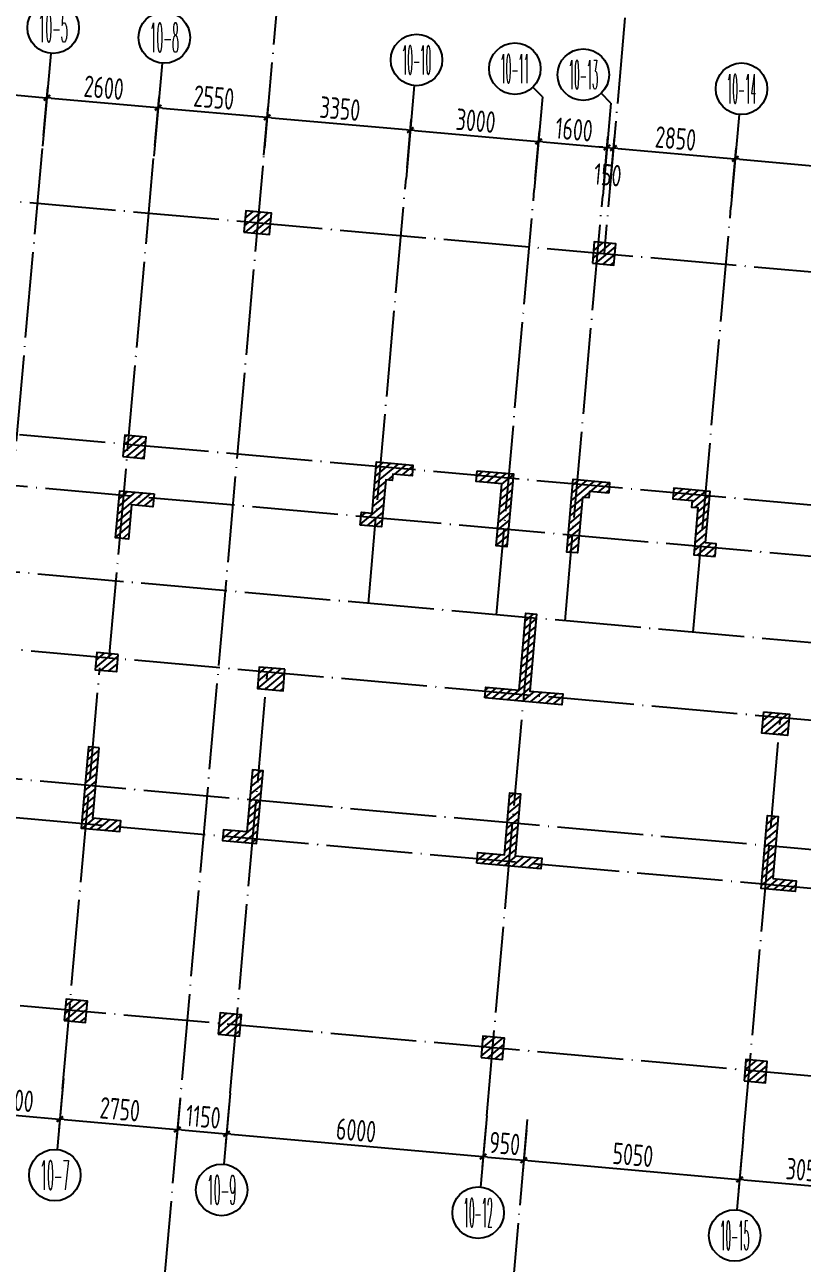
# Model space of a CAD drawing. Header units: millimetres. Extents: x 156735 to 386235, y 467499 to 703525.
# Drawn here: x 314828 to 332942, y 491173 to 520008 of the extents above; entities that cross this region are included whole.
import ezdxf
from ezdxf.enums import TextEntityAlignment as Align

# ---------------------------------------------------------------- set-up
doc = ezdxf.new("R2010")
doc.units = ezdxf.units.MM
doc.header["$LTSCALE"] = 100
doc.header["$PDMODE"] = 35
doc.header["$PDSIZE"] = 200
doc.linetypes.add('DOTE', pattern=[2.42, 2, -0.2, 0.02, -0.2])
for name, color, linetype in [('B-TEXT', 7, 'Continuous'), ('COLU', 7, 'Continuous'), ('colu-主楼', 7, 'Continuous'), ('h斜线-主楼', 7, 'Continuous'), ('h斜线-柱', 7, 'Continuous'), ('Q-AXIS', 3, 'Continuous'), ('Q-dote', 253, 'DOTE'), ('wall-主楼', 2, 'Continuous')]:
    doc.layers.add(name, color=color, linetype=linetype)
doc.styles.add('_TCH_AXIS', font='COMPLEX', dxfattribs={"bigfont": 'GBCBIG'})
doc.styles.add('COMPLEX', font='tssdeng.shx', dxfattribs={"width": 0.7, "bigfont": 'tssdchn.shx'})
doc.styles.add('TSSD_Dimension', font='Tssdeng.shx', dxfattribs={"width": 0.7, "bigfont": 'hztxt.shx'})
doc.dimstyles.new('TSSD_100_100$0', dxfattribs={"dimtxt": 300, "dimasz": 100, "dimexe": 250, "dimexo": 250, "dimgap": 100, "dimtad": 1, "dimdec": 0, "dimzin": 0, "dimdsep": 46, "dimtxsty": 'TSSD_Dimension', "dimblk": '_tsdbk', "dimblk1": '_tsdbk', "dimblk2": '_tsdbk', "dimsah": 1, "dimcen": 0, "dimclrt": 7, "dimadec": 0, "dimazin": 0, "dimtfac": 1, "dimtdec": 0, "dimtix": 1, "dimtmove": 2, "dimatfit": 3, "dimldrblk": '_tsdbk', "dimfxl": 1, "dimtolj": 1, "dimtzin": 0, "dimarcsym": 0})
pattern_1 = [(39.931646, (-467527.32, -323147.44), (-81.517904, 97.384965), [])]
pattern_2 = [(39.931646, (-467527.32, -323147.44), (-81.517904, 97.384965), [])]

# ---------------------------------------------------------------- blocks, each defined once
blk = doc.blocks.new('_tsdbk')
blk.add_line((-1, 0), (0, 0))
at = {"const_width": 0.5}
blk.add_lwpolyline([(-0.7, -0.7), (0.7, 0.7)], dxfattribs=at)
blk = doc.blocks.new('*D113')
at = {"layer": 'Defpoints', "color": 0}
for p in [(195618, 492739), (361118, 478060), (360853, 475069)]:
    blk.add_point(p, dxfattribs=at)
at = {"layer": 'Q-AXIS', "color": 0, "lineweight": -2}
for p, q in [((195596, 492490), (195330, 489498)), ((195452, 489738), (360753, 475078)), ((361096, 477811), (360831, 474820))]:
    blk.add_line(p, q, dxfattribs=at)
at = {"layer": 'Q-AXIS', "color": 0, "lineweight": -2, "xscale": 100, "yscale": 100, "zscale": 100}
for p, rotation in [((195352, 489747), 174.9316457824843), ((360853, 475069), 354.9316457824842)]:
    blk.add_blockref('_tsdbk', p, dxfattribs=dict(at, rotation=rotation))
at = {"layer": 'Q-AXIS', "color": 7, "insert": (278133, 482757), "char_height": 500, "attachment_point": 5, "rotation": 354.9316, "style": 'TSSD_Dimension'}
blk.add_mtext('\\A1;166150', dxfattribs=at)
blk = doc.blocks.new('*D352')
at = {"layer": 'Defpoints', "color": 0}
for p in [(336611, 516422), (331282, 515757), (336511, 515294)]:
    blk.add_point(p, dxfattribs=at)
at = {"layer": 'Q-AXIS', "color": 0, "lineweight": -2}
for p, q in [((331304, 516007), (331404, 517135)), ((331481, 516877), (336512, 516431)), ((336533, 515543), (336633, 516671))]:
    blk.add_line(p, q, dxfattribs=at)
at = {"layer": 'Q-AXIS', "color": 0, "lineweight": -2, "xscale": 100, "yscale": 100, "zscale": 100}
for p, rotation in [((331382, 516886), 174.9316457824843), ((336611, 516422), 354.9316457824842)]:
    blk.add_blockref('_tsdbk', p, dxfattribs=dict(at, rotation=rotation))
at = {"layer": 'Q-AXIS', "color": 7, "insert": (334027, 517002), "char_height": 500, "attachment_point": 5, "rotation": 354.9316, "style": 'TSSD_Dimension'}
blk.add_mtext('\\A1;5250', dxfattribs=at)
blk = doc.blocks.new('*D370')
at = {"layer": 'Defpoints', "color": 0}
for p in [(319614, 495132), (325591, 494602), (325507, 493655)]:
    blk.add_point(p, dxfattribs=at)
at = {"layer": 'Q-AXIS', "color": 0, "lineweight": -2}
for p, q in [((319592, 494883), (319508, 493936)), ((325568, 494353), (325484, 493406)), ((319630, 494176), (325407, 493664))]:
    blk.add_line(p, q, dxfattribs=at)
at = {"layer": 'Q-AXIS', "color": 0, "lineweight": -2, "xscale": 100, "yscale": 100, "zscale": 100}
for p, rotation in [((319530, 494185), 174.9316457824843), ((325507, 493655), 354.9316457824842)]:
    blk.add_blockref('_tsdbk', p, dxfattribs=dict(at, rotation=rotation))
at = {"layer": 'Q-AXIS', "color": 7, "insert": (322549, 494268), "char_height": 500, "attachment_point": 5, "rotation": 354.9316, "style": 'TSSD_Dimension'}
blk.add_mtext('\\A1;6000', dxfattribs=at)
blk = doc.blocks.new('*D374')
at = {"layer": 'Defpoints', "color": 0}
for p in [(315729, 495477), (318468, 495234), (318384, 494286)]:
    blk.add_point(p, dxfattribs=at)
at = {"layer": 'Q-AXIS', "color": 0, "lineweight": -2}
for p, q in [((315707, 495228), (315623, 494280)), ((318446, 494985), (318362, 494037)), ((315745, 494521), (318285, 494295))]:
    blk.add_line(p, q, dxfattribs=at)
at = {"layer": 'Q-AXIS', "color": 0, "lineweight": -2, "xscale": 100, "yscale": 100, "zscale": 100}
for p, rotation in [((315645, 494529), 174.9316457824843), ((318384, 494286), 354.9316457824842)]:
    blk.add_blockref('_tsdbk', p, dxfattribs=dict(at, rotation=rotation))
at = {"layer": 'Q-AXIS', "color": 7, "insert": (317046, 494757), "char_height": 500, "attachment_point": 5, "rotation": 354.9316, "style": 'TSSD_Dimension'}
blk.add_mtext('\\A1;2750', dxfattribs=at)
blk = doc.blocks.new('*D375')
at = {"layer": 'Defpoints', "color": 0}
for p in [(313538, 495671), (315729, 495477), (315645, 494529)]:
    blk.add_point(p, dxfattribs=at)
at = {"layer": 'Q-AXIS', "color": 0, "lineweight": -2}
for p, q in [((313516, 495422), (313432, 494475)), ((315707, 495228), (315623, 494280)), ((313553, 494715), (315546, 494538))]:
    blk.add_line(p, q, dxfattribs=at)
at = {"layer": 'Q-AXIS', "color": 0, "lineweight": -2, "xscale": 100, "yscale": 100, "zscale": 100}
for p, rotation in [((313454, 494724), 174.9316457824843), ((315645, 494529), 354.9316457824842)]:
    blk.add_blockref('_tsdbk', p, dxfattribs=dict(at, rotation=rotation))
at = {"layer": 'Q-AXIS', "color": 7, "insert": (314580, 494975), "char_height": 500, "attachment_point": 5, "rotation": 354.9316, "style": 'TSSD_Dimension'}
blk.add_mtext('\\A1;2200', dxfattribs=at)
blk = doc.blocks.new('_AXISO')
blk.add_circle((0, 0), 0.5)
at = {"layer": 'B-TEXT', "style": 'COMPLEX', "width": 1.450893}
blk.add_attdef('A', text='', height=0.56, dxfattribs=at).set_placement((0.249375, -0.28), (0.749375, -0.28), align=Align.FIT)
blk = doc.blocks.new('*D376')
at = {"layer": 'Defpoints', "color": 0}
for p in [(318468, 495234), (319614, 495132), (319530, 494185)]:
    blk.add_point(p, dxfattribs=at)
at = {"layer": 'Q-AXIS', "color": 0, "lineweight": -2}
for p, q in [((318446, 494985), (318362, 494037)), ((319592, 494883), (319508, 493936)), ((318484, 494278), (319430, 494194))]:
    blk.add_line(p, q, dxfattribs=at)
at = {"layer": 'Q-AXIS', "color": 0, "lineweight": -2, "xscale": 100, "yscale": 100, "zscale": 100}
for p, rotation in [((318384, 494286), 174.9316457824843), ((319530, 494185), 354.9316457824842)]:
    blk.add_blockref('_tsdbk', p, dxfattribs=dict(at, rotation=rotation))
at = {"layer": 'Q-AXIS', "color": 7, "insert": (318988, 494584), "char_height": 500, "attachment_point": 5, "rotation": 354.9316, "style": 'TSSD_Dimension'}
blk.add_mtext('\\A1;1150', dxfattribs=at)
blk = doc.blocks.new('*D377')
at = {"layer": 'Defpoints', "color": 0}
for p in [(326537, 494518), (331567, 494072), (331483, 493125)]:
    blk.add_point(p, dxfattribs=at)
at = {"layer": 'Q-AXIS', "color": 0, "lineweight": -2}
for p, q in [((326515, 494269), (326431, 493322)), ((331545, 493823), (331461, 492876)), ((326552, 493562), (331383, 493134))]:
    blk.add_line(p, q, dxfattribs=at)
at = {"layer": 'Q-AXIS', "color": 0, "lineweight": -2, "xscale": 100, "yscale": 100, "zscale": 100}
for p, rotation in [((326453, 493571), 174.9316457824843), ((331483, 493125), 354.9316457824842)]:
    blk.add_blockref('_tsdbk', p, dxfattribs=dict(at, rotation=rotation))
at = {"layer": 'Q-AXIS', "color": 7, "insert": (328999, 493696), "char_height": 500, "attachment_point": 5, "rotation": 354.9316, "style": 'TSSD_Dimension'}
blk.add_mtext('\\A1;5050', dxfattribs=at)
blk = doc.blocks.new('*D378')
at = {"layer": 'Defpoints', "color": 0}
for p in [(325591, 494602), (326537, 494518), (326453, 493571)]:
    blk.add_point(p, dxfattribs=at)
at = {"layer": 'Q-AXIS', "color": 0, "lineweight": -2}
for p, q in [((325568, 494353), (325484, 493406)), ((326515, 494269), (326431, 493322)), ((325606, 493646), (326353, 493580))]:
    blk.add_line(p, q, dxfattribs=at)
at = {"layer": 'Q-AXIS', "color": 0, "lineweight": -2, "xscale": 100, "yscale": 100, "zscale": 100}
for p, rotation in [((325507, 493655), 174.9316457824843), ((326453, 493571), 354.9316457824842)]:
    blk.add_blockref('_tsdbk', p, dxfattribs=dict(at, rotation=rotation))
at = {"layer": 'Q-AXIS', "color": 7, "insert": (326011, 493961), "char_height": 500, "attachment_point": 5, "rotation": 354.9316, "style": 'TSSD_Dimension'}
blk.add_mtext('\\A1;950', dxfattribs=at)
blk = doc.blocks.new('*D379')
at = {"layer": 'Defpoints', "color": 0}
for p in [(331567, 494072), (334605, 493803), (334521, 492855)]:
    blk.add_point(p, dxfattribs=at)
at = {"layer": 'Q-AXIS', "color": 0, "lineweight": -2}
for p, q in [((331545, 493823), (331461, 492876)), ((334583, 493554), (334499, 492606)), ((331583, 493116), (334422, 492864))]:
    blk.add_line(p, q, dxfattribs=at)
at = {"layer": 'Q-AXIS', "color": 0, "lineweight": -2, "xscale": 100, "yscale": 100, "zscale": 100}
for p, rotation in [((331483, 493125), 174.9316457824843), ((334521, 492855), 354.9316457824842)]:
    blk.add_blockref('_tsdbk', p, dxfattribs=dict(at, rotation=rotation))
at = {"layer": 'Q-AXIS', "color": 7, "insert": (333033, 493339), "char_height": 500, "attachment_point": 5, "rotation": 354.9316, "style": 'TSSD_Dimension'}
blk.add_mtext('\\A1;3050', dxfattribs=at)
blk = doc.blocks.new('*D411')
at = {"layer": 'Defpoints', "color": 0}
for p in [(320475, 517853), (317835, 516950), (320375, 516725)]:
    blk.add_point(p, dxfattribs=at)
at = {"layer": 'Q-AXIS', "color": 0, "lineweight": -2}
for p, q in [((317857, 517199), (317957, 518327)), ((318034, 518069), (320375, 517862)), ((320397, 516974), (320497, 518102))]:
    blk.add_line(p, q, dxfattribs=at)
at = {"layer": 'Q-AXIS', "color": 0, "lineweight": -2, "xscale": 100, "yscale": 100, "zscale": 100}
for p, rotation in [((317935, 518078), 174.9316457824843), ((320475, 517853), 354.9316457824842)]:
    blk.add_blockref('_tsdbk', p, dxfattribs=dict(at, rotation=rotation))
at = {"layer": 'Q-AXIS', "color": 7, "insert": (319236, 518314), "char_height": 500, "attachment_point": 5, "rotation": 354.9316, "style": 'TSSD_Dimension'}
blk.add_mtext('\\A1;2550', dxfattribs=at)
blk = doc.blocks.new('*D416')
at = {"layer": 'Defpoints', "color": 0}
for p in [(317935, 518078), (315245, 517180), (317835, 516950)]:
    blk.add_point(p, dxfattribs=at)
at = {"layer": 'Q-AXIS', "color": 0, "lineweight": -2}
for p, q in [((315267, 517429), (315367, 518557)), ((315444, 518299), (317835, 518087)), ((317857, 517199), (317957, 518327))]:
    blk.add_line(p, q, dxfattribs=at)
at = {"layer": 'Q-AXIS', "color": 0, "lineweight": -2, "xscale": 100, "yscale": 100, "zscale": 100}
for p, rotation in [((315345, 518308), 174.9316457824843), ((317935, 518078), 354.9316457824842)]:
    blk.add_blockref('_tsdbk', p, dxfattribs=dict(at, rotation=rotation))
at = {"layer": 'Q-AXIS', "color": 7, "insert": (316671, 518542), "char_height": 500, "attachment_point": 5, "rotation": 354.9316, "style": 'TSSD_Dimension'}
blk.add_mtext('\\A1;2600', dxfattribs=at)
blk = doc.blocks.new('*D417')
at = {"layer": 'Defpoints', "color": 0}
for p in [(315345, 518308), (312804, 517396), (315245, 517180)]:
    blk.add_point(p, dxfattribs=at)
at = {"layer": 'Q-AXIS', "color": 0, "lineweight": -2}
for p, q in [((312826, 517645), (312926, 518773)), ((313004, 518516), (315245, 518317)), ((315267, 517429), (315367, 518557))]:
    blk.add_line(p, q, dxfattribs=at)
at = {"layer": 'Q-AXIS', "color": 0, "lineweight": -2, "xscale": 100, "yscale": 100, "zscale": 100}
for p, rotation in [((312904, 518524), 174.9316457824843), ((315345, 518308), 354.9316457824842)]:
    blk.add_blockref('_tsdbk', p, dxfattribs=dict(at, rotation=rotation))
at = {"layer": 'Q-AXIS', "color": 7, "insert": (314155, 518765), "char_height": 500, "attachment_point": 5, "rotation": 354.9316, "style": 'TSSD_Dimension'}
blk.add_mtext('\\A1;2450', dxfattribs=at)
blk = doc.blocks.new('*D418')
at = {"layer": 'Defpoints', "color": 0}
for p in [(328394, 517151), (326700, 516164), (328293, 516023)]:
    blk.add_point(p, dxfattribs=at)
at = {"layer": 'Q-AXIS', "color": 0, "lineweight": -2}
for p, q in [((326722, 516413), (326822, 517541)), ((328316, 516272), (328416, 517400)), ((326899, 517283), (328294, 517159))]:
    blk.add_line(p, q, dxfattribs=at)
at = {"layer": 'Q-AXIS', "color": 0, "lineweight": -2, "xscale": 100, "yscale": 100, "zscale": 100}
for p, rotation in [((326800, 517292), 174.9316457824843), ((328394, 517151), 354.9316457824842)]:
    blk.add_blockref('_tsdbk', p, dxfattribs=dict(at, rotation=rotation))
at = {"layer": 'Q-AXIS', "color": 7, "insert": (327628, 517570), "char_height": 500, "attachment_point": 5, "rotation": 354.9316, "style": 'TSSD_Dimension'}
blk.add_mtext('\\A1;1600', dxfattribs=at)
blk = doc.blocks.new('*D419')
at = {"layer": 'Defpoints', "color": 0}
for p in [(326800, 517292), (323711, 516429), (326700, 516164)]:
    blk.add_point(p, dxfattribs=at)
at = {"layer": 'Q-AXIS', "color": 0, "lineweight": -2}
for p, q in [((323734, 516678), (323834, 517806)), ((323911, 517548), (326700, 517301)), ((326722, 516413), (326822, 517541))]:
    blk.add_line(p, q, dxfattribs=at)
at = {"layer": 'Q-AXIS', "color": 0, "lineweight": -2, "xscale": 100, "yscale": 100, "zscale": 100}
for p, rotation in [((323812, 517557), 174.9316457824843), ((326800, 517292), 354.9316457824842)]:
    blk.add_blockref('_tsdbk', p, dxfattribs=dict(at, rotation=rotation))
at = {"layer": 'Q-AXIS', "color": 7, "insert": (325337, 517773), "char_height": 500, "attachment_point": 5, "rotation": 354.9316, "style": 'TSSD_Dimension'}
blk.add_mtext('\\A1;3000', dxfattribs=at)
blk = doc.blocks.new('*D420')
at = {"layer": 'Defpoints', "color": 0}
for p in [(323812, 517557), (320375, 516725), (323711, 516429)]:
    blk.add_point(p, dxfattribs=at)
at = {"layer": 'Q-AXIS', "color": 0, "lineweight": -2}
for p, q in [((320397, 516974), (320497, 518102)), ((320574, 517844), (323712, 517566)), ((323734, 516678), (323834, 517806))]:
    blk.add_line(p, q, dxfattribs=at)
at = {"layer": 'Q-AXIS', "color": 0, "lineweight": -2, "xscale": 100, "yscale": 100, "zscale": 100}
for p, rotation in [((320475, 517853), 174.9316457824843), ((323812, 517557), 354.9316457824842)]:
    blk.add_blockref('_tsdbk', p, dxfattribs=dict(at, rotation=rotation))
at = {"layer": 'Q-AXIS', "color": 7, "insert": (322174, 518054), "char_height": 500, "attachment_point": 5, "rotation": 354.9316, "style": 'TSSD_Dimension'}
blk.add_mtext('\\A1;3350', dxfattribs=at)
blk = doc.blocks.new('*D421')
at = {"layer": 'Defpoints', "color": 0}
for p in [(328543, 517137), (328293, 516023), (328443, 516009)]:
    blk.add_point(p, dxfattribs=at)
at = {"layer": 'Q-AXIS', "color": 0, "lineweight": -2}
for p, q in [((328316, 516272), (328416, 517400)), ((328465, 516258), (328565, 517386)), ((328294, 517159), (328194, 517168)), ((328394, 517151), (328543, 517137)), ((328643, 517129), (328742, 517120))]:
    blk.add_line(p, q, dxfattribs=at)
at = {"layer": 'Q-AXIS', "color": 0, "lineweight": -2, "xscale": 100, "yscale": 100, "zscale": 100}
for p, rotation in [((328394, 517151), 354.9316457824842), ((328543, 517137), 174.9316457824843)]:
    blk.add_blockref('_tsdbk', p, dxfattribs=dict(at, rotation=rotation))
at = {"layer": 'Q-AXIS', "color": 7, "insert": (328412, 516513), "char_height": 500, "attachment_point": 5, "rotation": 354.9316, "style": 'TSSD_Dimension'}
blk.add_mtext('\\A1;150', dxfattribs=at)
blk = doc.blocks.new('*D422')
at = {"layer": 'Defpoints', "color": 0}
for p in [(331382, 516886), (328443, 516009), (331282, 515757)]:
    blk.add_point(p, dxfattribs=at)
at = {"layer": 'Q-AXIS', "color": 0, "lineweight": -2}
for p, q in [((328465, 516258), (328565, 517386)), ((328643, 517129), (331282, 516894)), ((331304, 516007), (331404, 517135))]:
    blk.add_line(p, q, dxfattribs=at)
at = {"layer": 'Q-AXIS', "color": 0, "lineweight": -2, "xscale": 100, "yscale": 100, "zscale": 100}
for p, rotation in [((328543, 517137), 174.9316457824843), ((331382, 516886), 354.9316457824842)]:
    blk.add_blockref('_tsdbk', p, dxfattribs=dict(at, rotation=rotation))
at = {"layer": 'Q-AXIS', "color": 7, "insert": (329993, 517360), "char_height": 500, "attachment_point": 5, "rotation": 354.9316, "style": 'TSSD_Dimension'}
blk.add_mtext('\\A1;2850', dxfattribs=at)

msp = doc.modelspace()

# ---------------------------------------------------------------- hatches: boundary and pattern name
at = {"layer": 'h斜线-主楼'}
h = msp.add_hatch(dxfattribs=at)
h.set_pattern_fill('ANSI31', color=256, scale=40, angle=-5.06835, style=0)
h.set_pattern_definition(pattern_1)
h.paths.add_polyline_path([(322644.4, 508359.2), (322670.9, 508658), (322919.9, 508635.9), (323025.9, 509831.2), (323872.6, 509756.1), (323850.5, 509507.1), (323402.3, 509546.9), (323389, 509397.4), (323239.6, 509410.7), (323142.4, 508315)])
h = msp.add_hatch(dxfattribs=at)
h.set_pattern_fill('ANSI31', color=256, scale=40, angle=-5.06835, style=0)
h.set_pattern_definition(pattern_1)
h.paths.add_polyline_path([(325366.7, 509623.6), (326213.4, 509548.5), (326063.2, 507855.2), (325814.2, 507877.2), (325942.3, 509321.6), (325344.6, 509374.6)])
h = msp.add_hatch(dxfattribs=at)
h.set_pattern_fill('ANSI31', color=256, scale=40, angle=-5.06835, style=0)
h.set_pattern_definition([(39.931646, (-445613.34, -325091.01), (-81.517904, 97.384965), [])])
h.paths.add_polyline_path([(328432.5, 509100.7), (327984.3, 509140.5), (327971, 508991.1), (327821.6, 509004.3), (327706.8, 507709.4), (327457.7, 507731.5), (327607.9, 509424.8), (328454.6, 509349.7)])
h = msp.add_hatch(dxfattribs=at)
h.set_pattern_fill('ANSI31', color=256, scale=40, angle=-5.06835, style=0)
h.set_pattern_definition(pattern_1)
h.paths.add_polyline_path([(317839.8, 509086.5), (317813.3, 508787.6), (317315.3, 508831.8), (317244.6, 508034.9), (316945.8, 508061.4), (317043, 509157.1)])
h = msp.add_hatch(dxfattribs=at)
h.set_pattern_fill('ANSI31', color=256, scale=40, angle=-5.06835, style=0)
h.set_pattern_definition(pattern_1)
h.paths.add_polyline_path([(330911.9, 507625.9), (330938.4, 507924.7), (330689.4, 507946.8), (330795.4, 509142.1), (329948.7, 509217.2), (329926.6, 508968.2), (330374.9, 508928.4), (330361.6, 508779), (330511, 508765.8), (330413.9, 507670.1)])
h = msp.add_hatch(dxfattribs=at)
h.set_pattern_fill('ANSI31', color=256, scale=40, angle=-5.06835, style=0)
h.set_pattern_definition(pattern_1)
h.paths.add_polyline_path([(325550.4, 504336.7), (325572.5, 504585.7), (326344.4, 504517.3), (326503.4, 506310.2), (326752.5, 506288.1), (326593.4, 504495.2), (327365.4, 504426.7), (327343.3, 504177.7)])
h = msp.add_hatch(dxfattribs=at)
h.set_pattern_fill('ANSI31', color=256, scale=40, angle=-5.06835, style=0)
h.set_pattern_definition(pattern_1)
h.paths.add_polyline_path([(317006.1, 505345.5), (316508, 505389.7), (316472.7, 504991.2), (316970.7, 504947.1)])
h = msp.add_hatch(dxfattribs=at)
h.set_pattern_fill('ANSI31', color=256, scale=40, angle=-5.06835, style=0)
h.set_pattern_definition(pattern_1)
h.paths.add_polyline_path([(320890.8, 505000.9), (320293.2, 505054), (320249, 504555.9), (320846.7, 504502.9)])
h = msp.add_hatch(dxfattribs=at)
h.set_pattern_fill('ANSI31', color=256, scale=40, angle=-5.06835, style=0)
h.set_pattern_definition(pattern_1)
h.paths.add_polyline_path([(332047, 504011.5), (332644.7, 503958.5), (332600.5, 503460.4), (332002.9, 503513.4)])
h = msp.add_hatch(dxfattribs=at)
h.set_pattern_fill('ANSI31', color=256, scale=40, angle=-5.06835, style=0)
h.set_pattern_definition(pattern_1)
h.paths.add_polyline_path([(316562.7, 503176.2), (316313.7, 503198.3), (316145.8, 501305.7), (317042.3, 501226.2), (317064.4, 501475.2), (316416.9, 501532.6)])
h = msp.add_hatch(dxfattribs=at)
h.set_pattern_fill('ANSI31', color=256, scale=40, angle=-5.06835, style=0)
h.set_pattern_definition(pattern_1)
h.paths.add_polyline_path([(320002.9, 501214.6), (319455, 501263.2), (319432.9, 501014.2), (320229.8, 500943.5), (320380, 502636.8), (320131, 502658.9)])
h = msp.add_hatch(dxfattribs=at)
h.set_pattern_fill('ANSI31', color=256, scale=40, angle=-5.06835, style=0)
h.set_pattern_definition(pattern_1)
h.paths.add_polyline_path([(325359.7, 500488.5), (325381.7, 500737.5), (326004.3, 500682.3), (326132.4, 502126.6), (326381.4, 502104.6), (326253.3, 500660.2), (326875.9, 500605), (326853.8, 500356)])
h = msp.add_hatch(dxfattribs=at)
h.set_pattern_fill('ANSI31', color=256, scale=40, angle=-5.06835, style=0)
h.set_pattern_definition(pattern_1)
h.paths.add_polyline_path([(332254.8, 500128), (332802.6, 500079.4), (332780.5, 499830.3), (331983.7, 499901), (332133.8, 501594.4), (332382.9, 501572.3)])
at = {"layer": 'h斜线-柱'}
h = msp.add_hatch(dxfattribs=at)
h.set_pattern_fill('ANSI31', color=256, scale=40, angle=-5.06835, style=0)
h.set_pattern_definition([(39.931646, (-468057.38, -329123.98), (-81.517904, 97.384965), [])])
h.paths.add_polyline_path([(319935.9, 515175.1), (320533.6, 515122.1), (320577.7, 515620.1), (319980.1, 515673.1)])
h = msp.add_hatch(dxfattribs=at)
h.set_pattern_fill('ANSI31', color=256, scale=40, angle=-5.06835, style=0)
h.set_pattern_definition(pattern_2)
h.paths.add_polyline_path([(328054.1, 514455.1), (328552.1, 514410.9), (328596.3, 514909), (328098.2, 514953.1)])
h = msp.add_hatch(dxfattribs=at)
h.set_pattern_fill('ANSI31', color=256, scale=40, angle=-5.06835, style=0)
h.set_pattern_definition(pattern_2)
h.paths.add_polyline_path([(317113.6, 509954), (317611.7, 509909.8), (317655.8, 510407.9), (317157.8, 510452.1)])
h = msp.add_hatch(dxfattribs=at)
h.set_pattern_fill('ANSI31', color=256, scale=40, angle=-5.06835, style=0)
h.set_pattern_definition(pattern_2)
h.paths.add_polyline_path([(315748.3, 496823.3), (316246.3, 496779.1), (316290.5, 497277.2), (315792.4, 497321.3)])
h = msp.add_hatch(dxfattribs=at)
h.set_pattern_fill('ANSI31', color=256, scale=40, angle=-5.06835, style=0)
h.set_pattern_definition(pattern_2)
h.paths.add_polyline_path([(319334.2, 496505.2), (319832.2, 496461.1), (319876.4, 496959.1), (319378.4, 497003.3)])
h = msp.add_hatch(dxfattribs=at)
h.set_pattern_fill('ANSI31', color=256, scale=40, angle=-5.06835, style=0)
h.set_pattern_definition(pattern_2)
h.paths.add_polyline_path([(325460.1, 495961.9), (325958.2, 495917.8), (326002.4, 496415.8), (325504.3, 496460)])
h = msp.add_hatch(dxfattribs=at)
h.set_pattern_fill('ANSI31', color=256, scale=40, angle=-5.06835, style=0)
h.set_pattern_definition(pattern_2)
h.paths.add_polyline_path([(331586.1, 495418.6), (332084.1, 495374.4), (332128.3, 495872.5), (331630.3, 495916.7)])

# ---------------------------------------------------------------- linework, layer by layer
at = {"layer": 'COLU'}
for points in [[(319935.9, 515175.1), (320533.6, 515122.1), (320577.7, 515620.1), (319980.1, 515673.1)], [(328054.1, 514455.1), (328552.1, 514410.9), (328596.3, 514909), (328098.2, 514953.1)], [(317113.6, 509954), (317611.7, 509909.8), (317655.8, 510407.9), (317157.8, 510452.1)], [(315748.3, 496823.3), (316246.3, 496779.1), (316290.5, 497277.2), (315792.4, 497321.3)], [(319334.2, 496505.2), (319832.2, 496461.1), (319876.4, 496959.1), (319378.4, 497003.3)], [(325460.1, 495961.9), (325958.2, 495917.8), (326002.4, 496415.8), (325504.3, 496460)], [(331586.1, 495418.6), (332084.1, 495374.4), (332128.3, 495872.5), (331630.3, 495916.7)]]:
    msp.add_lwpolyline(points, close=True, dxfattribs=at)
at = {"layer": 'colu-主楼'}
for points in [[(317006.1, 505345.5), (316508, 505389.7), (316472.7, 504991.2), (316970.7, 504947.1)], [(320890.8, 505000.9), (320293.2, 505054), (320249, 504555.9), (320846.7, 504502.9)], [(332047, 504011.5), (332644.7, 503958.5), (332600.5, 503460.4), (332002.9, 503513.4)]]:
    msp.add_lwpolyline(points, close=True, dxfattribs=at)
at = {"layer": 'Q-AXIS'}
for p, q in [((315436.5, 519342.5), (315244.7, 517179.8)), ((318026.3, 519112.8), (317834.5, 516950.1)), ((323903.3, 518591.6), (323711.4, 516428.9)), ((326891.5, 518326.6), (326666.6, 518556.9)), ((326891.5, 518326.6), (326699.7, 516163.9)), ((328485.3, 518185.2), (328260.3, 518415.5)), ((328485.3, 518185.2), (328293.5, 516022.5)), ((331473.5, 517920.2), (331281.7, 515757.5)), ((315729.2, 495476.8), (315582.5, 493822.3)), ((319614, 495132.2), (319467.3, 493477.7)), ((325590.5, 494602.2), (325443.8, 492947.7)), ((331567.1, 494072.1), (331420.3, 492417.6))]:
    msp.add_line(p, q, dxfattribs=at)
at = {"layer": 'Q-dote', "ltscale": 10}
for p, q in [((322726.1, 543238.3), (317290.1, 481947.5)), ((330308.5, 537044.2), (328325.2, 514682)), ((288431.8, 518220.2), (366575, 511289.6)), ((314208.2, 505493.2), (315244.7, 517179.8)), ((316798, 505263.5), (317834.5, 516950.1)), ((322834, 506535.3), (323711.4, 516428.9)), ((325822.2, 506270.2), (326699.7, 516163.9)), ((327416, 506128.9), (328293.5, 516022.5)), ((330404.3, 505863.9), (331281.7, 515757.5)), ((271320, 514316.7), (366098, 505910.7)), ((365391.2, 497942), (197400.6, 512841.2)), ((353460, 505826.9), (300329, 510539.1)), ((353283.3, 503834.7), (300152.3, 508546.9)), ((364927.4, 492712.5), (205005.1, 506896.2)), ((353124.3, 502041.7), (299993.3, 506754)), ((325590.5, 494602.2), (326619.1, 506199.6)), ((315707.2, 495227.7), (316576.7, 505032.2)), ((319614, 495132.2), (320483.6, 504936.7)), ((331567.1, 494072.1), (332436.6, 503876.5)), ((352779.8, 498157), (299648.7, 502869.2)), ((326536.8, 494518.2), (325358.4, 481231.9))]:
    msp.add_line(p, q, dxfattribs=at)
at = {"layer": 'wall-主楼'}
for points in [[(322644.4, 508359.2), (322670.9, 508658), (322919.9, 508635.9), (323025.9, 509831.2), (323872.6, 509756.1), (323850.5, 509507.1), (323402.3, 509546.9), (323389, 509397.4), (323239.6, 509410.7), (323142.4, 508315)], [(325366.7, 509623.6), (326213.4, 509548.5), (326063.2, 507855.2), (325814.2, 507877.2), (325942.3, 509321.6), (325344.6, 509374.6)], [(328432.5, 509100.7), (327984.3, 509140.5), (327971, 508991.1), (327821.6, 509004.3), (327706.8, 507709.4), (327457.7, 507731.5), (327607.9, 509424.8), (328454.6, 509349.7)], [(317839.8, 509086.5), (317813.3, 508787.6), (317315.3, 508831.8), (317244.6, 508034.9), (316945.8, 508061.4), (317043, 509157.1)], [(330911.9, 507625.9), (330938.4, 507924.7), (330689.4, 507946.8), (330795.4, 509142.1), (329948.7, 509217.2), (329926.6, 508968.2), (330374.9, 508928.4), (330361.6, 508779), (330511, 508765.8), (330413.9, 507670.1)], [(325550.4, 504336.7), (325572.5, 504585.7), (326344.4, 504517.3), (326503.4, 506310.2), (326752.5, 506288.1), (326593.4, 504495.2), (327365.4, 504426.7), (327343.3, 504177.7)], [(316562.7, 503176.2), (316313.7, 503198.3), (316145.8, 501305.7), (317042.3, 501226.2), (317064.4, 501475.2), (316416.9, 501532.6)], [(320002.9, 501214.6), (319455, 501263.2), (319432.9, 501014.2), (320229.8, 500943.5), (320380, 502636.8), (320131, 502658.9)], [(325359.7, 500488.5), (325381.7, 500737.5), (326004.3, 500682.3), (326132.4, 502126.6), (326381.4, 502104.6), (326253.3, 500660.2), (326875.9, 500605), (326853.8, 500356)], [(332254.8, 500128), (332802.6, 500079.4), (332780.5, 499830.3), (331983.7, 499901), (332133.8, 501594.4), (332382.9, 501572.3)]]:
    msp.add_lwpolyline(points, close=True, dxfattribs=at)

# ---------------------------------------------------------------- block references
at = {"layer": 'Q-AXIS'}
ref = msp.add_blockref('_AXISO', (315489.5, 519940.2), dxfattribs=dict(at, xscale=1199.999999999998, yscale=1200, zscale=1200, rotation=359.9996457873791))
ref.add_attrib('A', '10-5', dxfattribs={"color": 7, "height": 678.82, "rotation": 359.99965, "style": '_TCH_AXIS', "width": 0.28}).set_placement((315150.1, 519600.8), (315828.9, 519600.8), align=Align.FIT)
ref = msp.add_blockref('_AXISO', (318079.3, 519710.5), dxfattribs=dict(at, xscale=1199.999999999998, yscale=1200, zscale=1200, rotation=359.9996457873791))
ref.add_attrib('A', '10-8', dxfattribs={"color": 7, "height": 678.82, "rotation": 359.99965, "style": '_TCH_AXIS', "width": 0.28}).set_placement((317739.9, 519371.1), (318418.7, 519371.1), align=Align.FIT)
ref = msp.add_blockref('_AXISO', (323956.3, 519189.3), dxfattribs=dict(at, xscale=1199.999999999998, yscale=1200, zscale=1200, rotation=359.9996457873791))
ref.add_attrib('A', '10-10', dxfattribs={"color": 7, "height": 678.82, "rotation": 359.99965, "style": '_TCH_AXIS', "width": 0.233333}).set_placement((323616.9, 518849.9), (324295.7, 518849.9), align=Align.FIT)
ref = msp.add_blockref('_AXISO', (326247.3, 518986.1), dxfattribs=dict(at, xscale=1199.999999999998, yscale=1200, zscale=1200, rotation=359.9996457873791))
ref.add_attrib('A', '10-11', dxfattribs={"color": 7, "height": 678.82, "rotation": 359.99965, "style": '_TCH_AXIS', "width": 0.247059}).set_placement((325907.9, 518646.7), (326586.7, 518646.7), align=Align.FIT)
ref = msp.add_blockref('_AXISO', (327841, 518844.7), dxfattribs=dict(at, xscale=1199.999999999998, yscale=1200, zscale=1200, rotation=359.9996457873791))
ref.add_attrib('A', '10-13', dxfattribs={"color": 7, "height": 678.82, "rotation": 359.99965, "style": '_TCH_AXIS', "width": 0.233333}).set_placement((327501.6, 518505.3), (328180.4, 518505.3), align=Align.FIT)
ref = msp.add_blockref('_AXISO', (331526.6, 518517.9), dxfattribs=dict(at, xscale=1199.999999999998, yscale=1200, zscale=1200, rotation=359.9996457873791))
ref.add_attrib('A', '10-14', dxfattribs={"color": 7, "height": 678.82, "rotation": 359.99965, "style": '_TCH_AXIS', "width": 0.228261}).set_placement((331187.1, 518178.4), (331866, 518178.4), align=Align.FIT)
ref = msp.add_blockref('_AXISO', (315529.5, 493224.6), dxfattribs=dict(at, xscale=1199.999999999998, yscale=1200, zscale=1200, rotation=359.9996457873791))
ref.add_attrib('A', '10-7', dxfattribs={"color": 7, "height": 678.82, "rotation": 359.99965, "style": '_TCH_AXIS', "width": 0.28}).set_placement((315190.1, 492885.2), (315868.9, 492885.2), align=Align.FIT)
ref = msp.add_blockref('_AXISO', (319414.2, 492880.1), dxfattribs=dict(at, xscale=1199.999999999998, yscale=1200, zscale=1200, rotation=359.9996457873791))
ref.add_attrib('A', '10-9', dxfattribs={"color": 7, "height": 678.82, "rotation": 359.99965, "style": '_TCH_AXIS', "width": 0.28}).set_placement((319074.8, 492540.7), (319753.7, 492540.7), align=Align.FIT)
ref = msp.add_blockref('_AXISO', (325390.8, 492350), dxfattribs=dict(at, xscale=1199.999999999998, yscale=1200, zscale=1200, rotation=359.9996457873791))
ref.add_attrib('A', '10-12', dxfattribs={"color": 7, "height": 678.82, "rotation": 359.99965, "style": '_TCH_AXIS', "width": 0.233333}).set_placement((325051.4, 492010.6), (325730.2, 492010.6), align=Align.FIT)
ref = msp.add_blockref('_AXISO', (331367.3, 491820), dxfattribs=dict(at, xscale=1199.999999999998, yscale=1200, zscale=1200, rotation=359.9996457873791))
ref.add_attrib('A', '10-15', dxfattribs={"color": 7, "height": 678.82, "rotation": 359.99965, "style": '_TCH_AXIS', "width": 0.233333}).set_placement((331027.9, 491480.6), (331706.7, 491480.5), align=Align.FIT)

# ---------------------------------------------------------------- dimensions: what is measured, and where the dimension line sits
for base, p1, p2, picture, middle in [((315344.7, 518307.9), (312804.3, 517396.3), (315244.7, 517179.8), '*D417', (314155.4, 518764.8)), ((317934.6, 518078.2), (315244.7, 517179.8), (317834.5, 516950.1), '*D416', (316670.6, 518541.7)), ((320474.6, 517853), (317834.5, 516950.1), (320374.5, 516724.9), '*D411', (319235.5, 518314.2)), ((323811.5, 517557), (320374.5, 516724.9), (323711.4, 516428.9), '*D420', (322174, 518053.6)), ((326799.8, 517292), (323711.4, 516428.9), (326699.7, 516163.9), '*D419', (325336.6, 517773.1)), ((328393.5, 517150.6), (326699.7, 516163.9), (328293.5, 516022.5), '*D418', (327627.6, 517569.9)), ((331381.8, 516885.6), (328442.9, 516009.3), (331281.7, 515757.5), '*D422', (329993.3, 517360.1)), ((336611.3, 516421.8), (331281.7, 515757.5), (336511.2, 515293.7), '*D352', (334027.4, 517002.3)), ((315645.2, 494529.4), (313537.8, 495671.1), (315729.2, 495476.8), '*D375', (314580.4, 494975.2)), ((318384.5, 494286.4), (315729.2, 495476.8), (318468.5, 495233.8), '*D374', (317045.8, 494756.5)), ((319530, 494184.8), (318468.5, 495233.8), (319614, 495132.2), '*D376', (318988.1, 494584.3)), ((325506.5, 493654.8), (319614, 495132.2), (325590.5, 494602.2), '*D370', (322549.2, 494268.4)), ((326452.8, 493570.8), (325590.5, 494602.2), (326536.8, 494518.2), '*D378', (326010.6, 493961.4)), ((331483, 493124.7), (326536.8, 494518.2), (331567.1, 494072.1), '*D377', (328998.8, 493696.4)), ((334521.1, 492855.3), (331567.1, 494072.1), (334605.1, 493802.6), '*D379', (333033, 493338.6)), ((360852.8, 475068.9), (195617.7, 492738.7), (361118.1, 478060.3), '*D113', (278133.5, 482756.7))]:
    dim = msp.add_linear_dim(base=base, p1=p1, p2=p2, angle=354.93165, dimstyle='TSSD_100_100$0', override={"dimtxt": 500}, dxfattribs=at)
    dim.commit()
    dim.dimension.update_dxf_attribs({"geometry": picture, "text_midpoint": middle})
dim = msp.add_linear_dim(base=(328542.9, 517137.4), p1=(328293.5, 516022.5), p2=(328442.9, 516009.3), angle=354.93165, dimstyle='TSSD_100_100$0', override={"dimtxt": 500}, dxfattribs=at)
dim.commit()
dim.dimension.update_dxf_attribs({"geometry": '*D421', "text_midpoint": (328412.2, 516512.6), "dimtype": 160})

doc.saveas('drawing.dxf')
